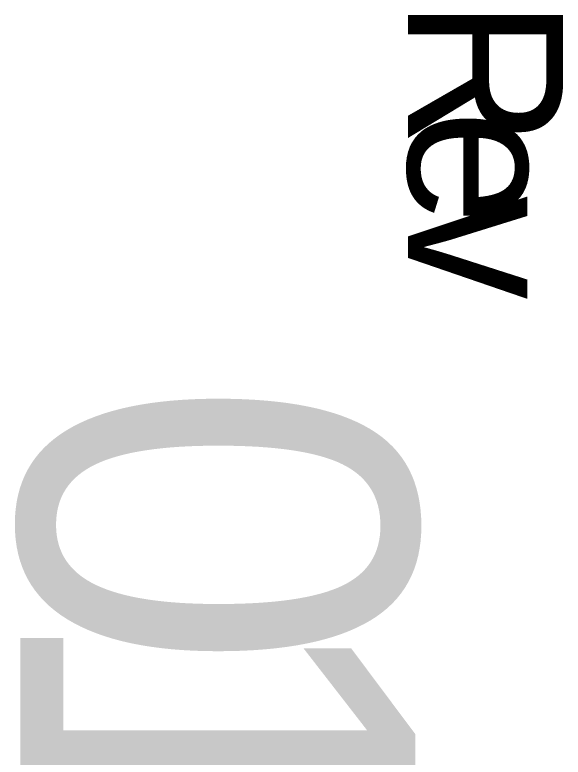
# Model space of a CAD drawing. Header units: millimetres. Extents: x 0 to 33.1, y 1.5 to 45.3.
# Drawn here: x 0.7936 to 1.0411, y 2.0366 to 2.3718 of the extents above; entities that cross this region are included whole.
import ezdxf

# ---------------------------------------------------------------- set-up
doc = ezdxf.new("R2010")
doc.units = ezdxf.units.MM
doc.header["$MEASUREMENT"] = 0
doc.layers.get('0').update_dxf_attribs({"linetype": 'CONTINUOUS'})

msp = doc.modelspace()

# ---------------------------------------------------------------- texts
at = {"color": 11}
for s, height, p in [('R', 0.07, (0.97111, 2.37944)), ('e', 0.07, (0.97111, 2.32893)), ('v', 0.07, (0.97111, 2.29004)), ('0', 0.178333, (0.796112, 2.20778)), ('1', 0.178333, (0.796112, 2.10865))]:
    msp.add_text(s, height=height, rotation=270, dxfattribs=at).set_placement(p)

doc.saveas('drawing.dxf')
